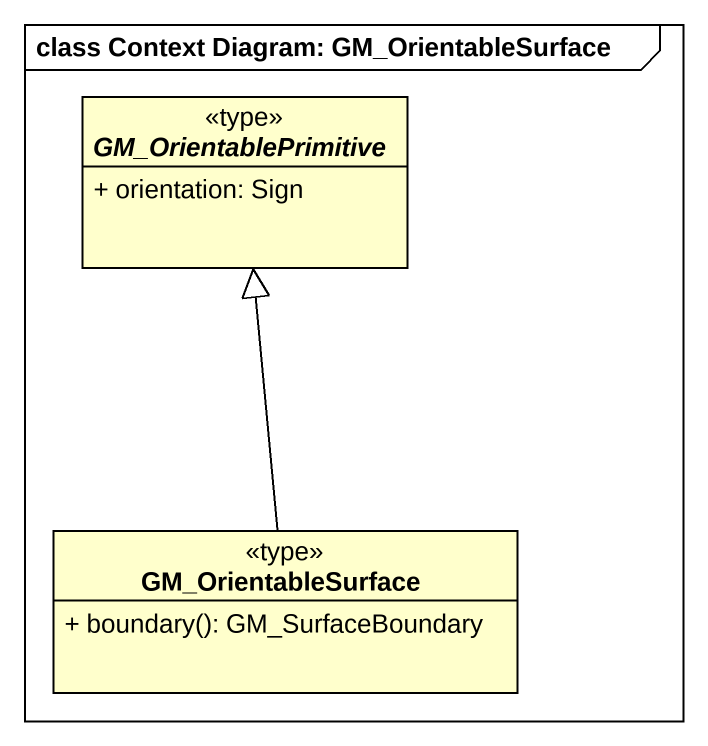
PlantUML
@startuml
mainframe class Context Diagram: GM_OrientableSurface
hide circle
hide empty members
skinparam classAttributeIconSize 0
abstract class GM_OrientablePrimitive <<type>> {
  + orientation: Sign
}
class GM_OrientableSurface <<type>> {
  + boundary(): GM_SurfaceBoundary
}
GM_OrientableSurface -up-|> GM_OrientablePrimitive
@enduml
